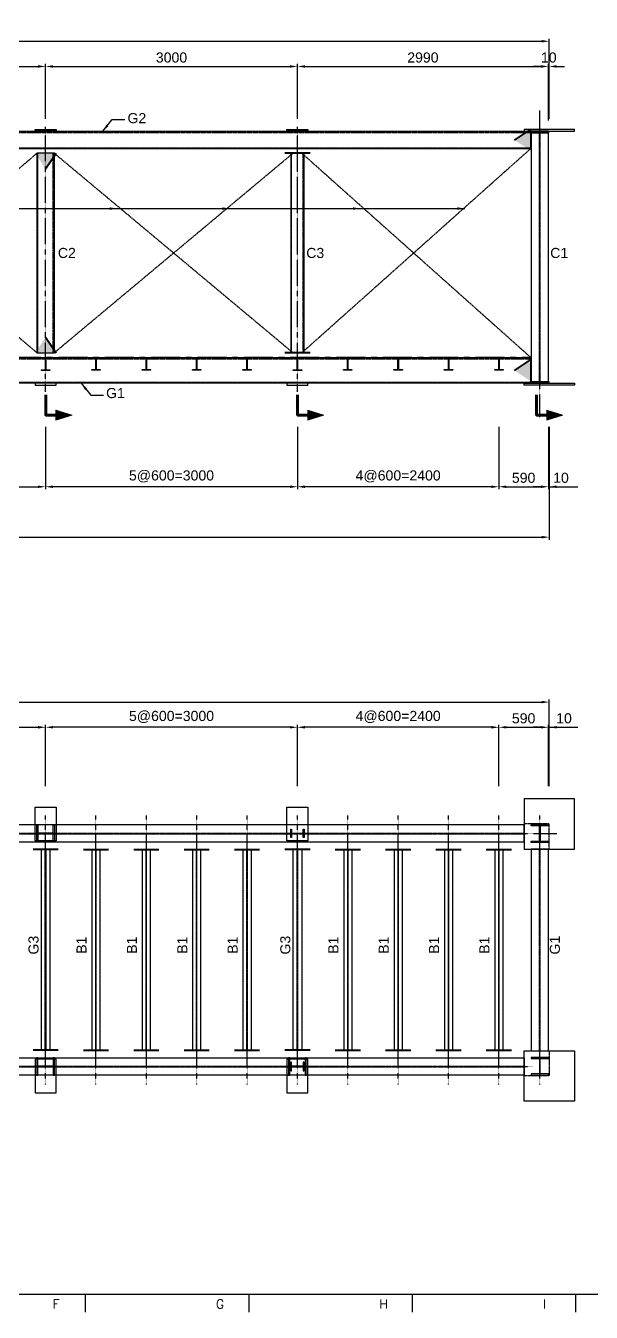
# Model space of a CAD drawing. Header units: millimetres. Extents: x 376548 to 485787, y -156716 to -17718.
# Drawn here: x 398558 to 405296, y -42636 to -27322 of the extents above; entities that cross this region are included whole.
import ezdxf
from ezdxf.enums import TextEntityAlignment as Align

# ---------------------------------------------------------------- set-up
doc = ezdxf.new("R2010")
doc.units = ezdxf.units.MM
doc.header["$LTSCALE"] = 2
for name, pattern in [('CENTER', [2, 1.25, -0.25, 0.25, -0.25]), ('CENTER2', [28.575, 19.05, -3.175, 3.175, -3.175]), ('HIDDEN', [0.375, 0.25, -0.125])]:
    doc.linetypes.add(name, pattern=pattern)
doc.layers.get('Defpoints').update_dxf_attribs({"color": 250})
for name, color, linetype in [('C_BLOCK', 7, 'Continuous'), ('C_CEN', 1, 'CENTER'), ('C_DIM', 7, 'Continuous'), ('C_GIRDER', 2, 'Continuous'), ('C_TEXT_01', 2, 'Continuous'), ('TAN-TIT', 30, 'Continuous')]:
    doc.layers.add(name, color=color, linetype=linetype)
doc.layers.add('C_STEEL', color=2, linetype='Continuous', lineweight=30)
doc.styles.add('Arial', font='arial.ttf')
doc.styles.add('COM', font='COMPLEX', dxfattribs={"height": 5})
doc.dimstyles.new('일반도면_0020', dxfattribs={"dimtxt": 80, "dimasz": 60, "dimexe": 20, "dimexo": 100, "dimgap": 30, "dimtad": 1, "dimdec": 0, "dimzin": 0, "dimdsep": 46, "dimtxsty": 'Arial', "dimcen": -100, "dimclrd": 7, "dimclre": 7, "dimclrt": 2, "dimadec": 8, "dimazin": 0, "dimtfac": 1, "dimtdec": 0, "dimtix": 1, "dimtmove": 2, "dimatfit": 3, "dimfxl": 1, "dimtolj": 1, "dimtzin": 0, "dimarcsym": 0})
doc.dimstyles.new('일반도면_0030', dxfattribs={"dimtxt": 120, "dimasz": 90, "dimexe": 30, "dimexo": 150, "dimgap": 45, "dimtad": 1, "dimdec": 0, "dimzin": 0, "dimdsep": 46, "dimtxsty": 'Arial', "dimcen": -150, "dimclrd": 7, "dimclre": 7, "dimclrt": 2, "dimadec": 8, "dimazin": 0, "dimtfac": 1, "dimtdec": 0, "dimtix": 1, "dimtmove": 2, "dimatfit": 3, "dimfxl": 1, "dimtolj": 1, "dimtzin": 0, "dimarcsym": 0})

# ---------------------------------------------------------------- blocks, each defined once
blk = doc.blocks.new('BORDER')
at = {"layer": 'TAN-TIT'}
for p, q in [((498, 352), (23282, 352)), ((8285, 352), (8285, 208)), ((9583, 352), (9583, 208)), ((10881, 352), (10881, 208)), ((12178, 352), (12178, 208))]:
    blk.add_line(p, q, dxfattribs=at)
at = {"layer": 'TAN-TIT', "style": 'COM'}
for s, p in [('F', (8025, 237)), ('G', (9323, 237)), ('H', (10621, 237)), ('I', (11919, 237))]:
    blk.add_text(s, height=72.1, dxfattribs=at).set_placement(p)
blk = doc.blocks.new('*D360')
at = {"layer": 'C_DIM', "color": 7, "lineweight": -2, "transparency": 16777216}
for p, q in [((389795, -28429), (389795, -27477)), ((389885, -27507), (404705, -27507)), ((404795, -28429), (404795, -27477))]:
    blk.add_line(p, q, dxfattribs=at)
at = {"layer": 'C_DIM', "color": 7, "transparency": 16777216}
for points in [[(389885, -27492), (389885, -27522), (389795, -27507)], [(404705, -27492), (404705, -27522), (404795, -27507)]]:
    blk.add_solid(points, dxfattribs=at)
at = {"layer": 'Defpoints', "color": 0, "transparency": 16777216}
for p in [(404795, -27507), (389795, -28579), (404795, -28579)]:
    blk.add_point(p, dxfattribs=at)
at = {"layer": 'C_DIM', "color": 2, "transparency": 16777216, "insert": (397295, -27401), "char_height": 120, "attachment_point": 5, "style": 'Arial'}
blk.add_mtext('\\A1;15000', dxfattribs=at)
blk = doc.blocks.new('*D362')
at = {"layer": 'C_DIM', "color": 7, "lineweight": -2, "transparency": 16777216}
for p, q in [((389795, -36373), (389795, -35343)), ((389885, -35373), (404705, -35373)), ((404795, -36373), (404795, -35343))]:
    blk.add_line(p, q, dxfattribs=at)
at = {"layer": 'C_DIM', "color": 7, "transparency": 16777216}
for points in [[(389885, -35358), (389885, -35388), (389795, -35373)], [(404705, -35358), (404705, -35388), (404795, -35373)]]:
    blk.add_solid(points, dxfattribs=at)
at = {"layer": 'Defpoints', "color": 0, "transparency": 16777216}
for p in [(404795, -35373), (389795, -36523), (404795, -36523)]:
    blk.add_point(p, dxfattribs=at)
at = {"layer": 'C_DIM', "color": 2, "transparency": 16777216, "insert": (397295, -35267), "char_height": 120, "attachment_point": 5, "style": 'Arial'}
blk.add_mtext('\\A1;15000', dxfattribs=at)
blk = doc.blocks.new('*D366')
at = {"layer": 'C_DIM', "color": 7, "lineweight": -2, "transparency": 16777216}
for p, q in [((395795, -28429), (395795, -27777)), ((395885, -27807), (398705, -27807)), ((398795, -28429), (398795, -27777))]:
    blk.add_line(p, q, dxfattribs=at)
at = {"layer": 'C_DIM', "color": 7, "transparency": 16777216}
for points in [[(395885, -27792), (395885, -27822), (395795, -27807)], [(398705, -27792), (398705, -27822), (398795, -27807)]]:
    blk.add_solid(points, dxfattribs=at)
at = {"layer": 'Defpoints', "color": 0, "transparency": 16777216}
for p in [(398795, -27807), (395795, -28579), (398795, -28579)]:
    blk.add_point(p, dxfattribs=at)
at = {"layer": 'C_DIM', "color": 2, "transparency": 16777216, "insert": (397295, -27701), "char_height": 120, "attachment_point": 5, "style": 'Arial'}
blk.add_mtext('\\A1;3000', dxfattribs=at)
blk = doc.blocks.new('*D367')
at = {"layer": 'C_DIM', "color": 7, "lineweight": -2, "transparency": 16777216}
for p, q in [((398795, -28429), (398795, -27777)), ((398885, -27807), (401705, -27807)), ((401795, -28429), (401795, -27777))]:
    blk.add_line(p, q, dxfattribs=at)
at = {"layer": 'C_DIM', "color": 7, "transparency": 16777216}
for points in [[(398885, -27792), (398885, -27822), (398795, -27807)], [(401705, -27792), (401705, -27822), (401795, -27807)]]:
    blk.add_solid(points, dxfattribs=at)
at = {"layer": 'Defpoints', "color": 0, "transparency": 16777216}
for p in [(401795, -27807), (398795, -28579), (401795, -28579)]:
    blk.add_point(p, dxfattribs=at)
at = {"layer": 'C_DIM', "color": 2, "transparency": 16777216, "insert": (400295, -27701), "char_height": 120, "attachment_point": 5, "style": 'Arial'}
blk.add_mtext('\\A1;3000', dxfattribs=at)
blk = doc.blocks.new('*D368')
at = {"layer": 'C_DIM', "color": 7, "lineweight": -2, "transparency": 16777216}
for p, q in [((401795, -28429), (401795, -27777)), ((401885, -27807), (404695, -27807)), ((404785, -28449), (404785, -27777))]:
    blk.add_line(p, q, dxfattribs=at)
at = {"layer": 'C_DIM', "color": 7, "transparency": 16777216}
for points in [[(401885, -27792), (401885, -27822), (401795, -27807)], [(404695, -27792), (404695, -27822), (404785, -27807)]]:
    blk.add_solid(points, dxfattribs=at)
at = {"layer": 'Defpoints', "color": 0, "transparency": 16777216}
for p in [(404785, -27807), (401795, -28579), (404785, -28599)]:
    blk.add_point(p, dxfattribs=at)
at = {"layer": 'C_DIM', "color": 2, "transparency": 16777216, "insert": (403290, -27701), "char_height": 120, "attachment_point": 5, "style": 'Arial'}
blk.add_mtext('\\A1;2990', dxfattribs=at)
blk = doc.blocks.new('MS')
at = {"layer": 'C_BLOCK', "color": 1, "linetype": 'Continuous', "lineweight": 13}
for p, q in [((-8.67, 3.56), (-7, 8.89)), ((-8.58, 3.62), (-7, 8.68)), ((-8.5, 3.69), (-7, 8.47)), ((-8.41, 3.75), (-7, 8.26)), ((-8.33, 3.81), (-7, 8.06)), ((-8.24, 3.87), (-7, 7.85)), ((-8.16, 3.94), (-7, 7.64)), ((-8.07, 4), (-7, 7.43)), ((-7.99, 4.06), (-7, 7.22)), ((-7.9, 4.12), (-7, 7.01)), ((-7.82, 4.19), (-7, 6.8)), ((-7.73, 4.25), (-7, 6.59)), ((-7.65, 4.31), (-7, 6.39)), ((-7.56, 4.37), (-7, 6.18)), ((-7.48, 4.43), (-7, 5.97)), ((-7.39, 4.5), (-7, 5.76)), ((-6.61, 4.5), (-7.39, 4.5)), ((-7.31, 4.56), (-7, 5.55)), ((-6.69, 4.56), (-7.31, 4.56)), ((-7.22, 4.62), (-7, 5.34)), ((-6.78, 4.62), (-7.22, 4.62)), ((-7.14, 4.68), (-7, 5.13)), ((-6.86, 4.68), (-7.14, 4.68)), ((-7.06, 4.75), (-7, 4.92)), ((-6.94, 4.75), (-7.06, 4.75)), ((-7, 8.89), (-5.33, 3.56)), ((-7, 8.68), (-5.42, 3.62)), ((-7, 8.47), (-5.5, 3.69)), ((-7, 8.26), (-5.59, 3.75)), ((-7, 8.06), (-5.67, 3.81)), ((-7, 7.85), (-5.76, 3.87)), ((-7, 7.64), (-5.84, 3.94)), ((-7, 7.43), (-5.93, 4)), ((-7, 7.22), (-6.01, 4.06)), ((-7, 7.01), (-6.1, 4.12)), ((-7, 6.8), (-6.18, 4.19)), ((-7, 6.59), (-6.27, 4.25)), ((-7, 6.39), (-6.35, 4.31)), ((-7, 6.18), (-6.44, 4.37)), ((-7, 5.97), (-6.52, 4.43)), ((-7, 5.76), (-6.61, 4.5)), ((-7, 5.55), (-6.69, 4.56)), ((-7, 5.34), (-6.78, 4.62)), ((-7, 5.13), (-6.86, 4.68)), ((-7, 4.92), (-6.94, 4.75)), ((-5.33, 3.56), (-8.67, 3.56)), ((-5.42, 3.62), (-8.58, 3.62)), ((-5.5, 3.69), (-8.5, 3.69)), ((-5.59, 3.75), (-8.41, 3.75)), ((-5.67, 3.81), (-8.33, 3.81)), ((-5.76, 3.87), (-8.24, 3.87)), ((-5.84, 3.94), (-8.16, 3.94)), ((-5.93, 4), (-8.07, 4)), ((-6.01, 4.06), (-7.99, 4.06)), ((-6.1, 4.12), (-7.9, 4.12)), ((-6.18, 4.19), (-7.82, 4.19)), ((-6.27, 4.25), (-7.73, 4.25)), ((-6.35, 4.31), (-7.65, 4.31)), ((-6.44, 4.37), (-7.56, 4.37)), ((-6.52, 4.43), (-7.48, 4.43))]:
    blk.add_line(p, q, dxfattribs=at)
at = {"layer": 'C_BLOCK', "color": 3, "linetype": 'Continuous', "lineweight": 70, "flags": 128}
blk.add_lwpolyline([(-7, 3.5), (-7, 0), (0, 0)], dxfattribs=at)
at = {"layer": 'C_BLOCK', "color": 1, "linetype": 'Continuous', "lineweight": 13}
blk.add_3dface([(-8.75, 3.5), (-7, 9.1), (-5.25, 3.5)], dxfattribs=at)
blk = doc.blocks.new('*D205')
at = {"layer": 'C_DIM', "color": 7, "lineweight": -2, "transparency": 16777216}
for p, q in [((404695, -27807), (404605, -27807)), ((404785, -28449), (404785, -27777)), ((404785, -27807), (404795, -27807)), ((404795, -28429), (404795, -27777)), ((404885, -27807), (404975, -27807))]:
    blk.add_line(p, q, dxfattribs=at)
at = {"layer": 'C_DIM', "color": 7, "transparency": 16777216}
for points in [[(404695, -27792), (404695, -27822), (404785, -27807)], [(404885, -27792), (404885, -27822), (404795, -27807)]]:
    blk.add_solid(points, dxfattribs=at)
at = {"layer": 'Defpoints', "color": 0, "transparency": 16777216}
for p in [(404795, -27807), (404785, -28599), (404795, -28579)]:
    blk.add_point(p, dxfattribs=at)
at = {"layer": 'C_DIM', "color": 2, "transparency": 16777216, "insert": (404790, -27701), "char_height": 120, "attachment_point": 5, "style": 'Arial'}
blk.add_mtext('\\A1;10', dxfattribs=at)
blk = doc.blocks.new('*D95')
at = {"layer": 'C_DIM', "color": 7, "lineweight": -2, "transparency": 16777216}
for p, q in [((395795, -36373), (395795, -35643)), ((395885, -35673), (398705, -35673)), ((398795, -36373), (398795, -35643))]:
    blk.add_line(p, q, dxfattribs=at)
at = {"layer": 'C_DIM', "color": 7, "transparency": 16777216}
for points in [[(395885, -35658), (395885, -35688), (395795, -35673)], [(398705, -35658), (398705, -35688), (398795, -35673)]]:
    blk.add_solid(points, dxfattribs=at)
at = {"layer": 'Defpoints', "color": 0, "transparency": 16777216}
for p in [(398795, -35673), (395795, -36523), (398795, -36523)]:
    blk.add_point(p, dxfattribs=at)
at = {"layer": 'C_DIM', "color": 2, "transparency": 16777216, "insert": (397295, -35550), "char_height": 120, "attachment_point": 5, "style": 'Arial'}
blk.add_mtext('\\A1;5@600=3000', dxfattribs=at)
blk = doc.blocks.new('*D98')
at = {"layer": 'C_DIM', "color": 7, "lineweight": -2, "transparency": 16777216}
for p, q in [((404695, -35673), (404605, -35673)), ((404785, -36373), (404785, -35643)), ((404795, -35673), (404785, -35673)), ((404795, -36373), (404795, -35643)), ((404885, -35673), (404975, -35673))]:
    blk.add_line(p, q, dxfattribs=at)
at = {"layer": 'C_DIM', "color": 7, "transparency": 16777216}
for points in [[(404695, -35658), (404695, -35688), (404785, -35673)], [(404885, -35658), (404885, -35688), (404795, -35673)]]:
    blk.add_solid(points, dxfattribs=at)
at = {"layer": 'Defpoints', "color": 0, "transparency": 16777216}
for p in [(404785, -35673), (404785, -36523), (404795, -36523)]:
    blk.add_point(p, dxfattribs=at)
at = {"layer": 'C_DIM', "color": 2, "transparency": 16777216, "insert": (404971, -35567), "char_height": 120, "attachment_point": 5, "style": 'Arial'}
blk.add_mtext('\\A1;10', dxfattribs=at)
blk = doc.blocks.new('*D99')
at = {"layer": 'C_DIM', "color": 7, "lineweight": -2, "transparency": 16777216}
for p, q in [((401795, -36373), (401795, -35643)), ((404105, -35673), (401885, -35673)), ((404195, -36373), (404195, -35643))]:
    blk.add_line(p, q, dxfattribs=at)
at = {"layer": 'C_DIM', "color": 7, "transparency": 16777216}
for points in [[(401885, -35658), (401885, -35688), (401795, -35673)], [(404105, -35658), (404105, -35688), (404195, -35673)]]:
    blk.add_solid(points, dxfattribs=at)
at = {"layer": 'Defpoints', "color": 0, "transparency": 16777216}
for p in [(401795, -35673), (401795, -36523), (404195, -36523)]:
    blk.add_point(p, dxfattribs=at)
at = {"layer": 'C_DIM', "color": 2, "transparency": 16777216, "insert": (402995, -35550), "char_height": 120, "attachment_point": 5, "style": 'Arial'}
blk.add_mtext('\\A1;4@600=2400', dxfattribs=at)
blk = doc.blocks.new('*D100')
at = {"layer": 'C_DIM', "color": 7, "lineweight": -2, "transparency": 16777216}
for p, q in [((404195, -36373), (404195, -35643)), ((404285, -35673), (404695, -35673)), ((404785, -36373), (404785, -35643))]:
    blk.add_line(p, q, dxfattribs=at)
at = {"layer": 'C_DIM', "color": 7, "transparency": 16777216}
for points in [[(404285, -35658), (404285, -35688), (404195, -35673)], [(404695, -35658), (404695, -35688), (404785, -35673)]]:
    blk.add_solid(points, dxfattribs=at)
at = {"layer": 'Defpoints', "color": 0, "transparency": 16777216}
for p in [(404785, -35673), (404195, -36523), (404785, -36523)]:
    blk.add_point(p, dxfattribs=at)
at = {"layer": 'C_DIM', "color": 2, "transparency": 16777216, "insert": (404490, -35567), "char_height": 120, "attachment_point": 5, "style": 'Arial'}
blk.add_mtext('\\A1;590', dxfattribs=at)
blk = doc.blocks.new('*D101')
at = {"layer": 'C_DIM', "color": 7, "lineweight": -2, "transparency": 16777216}
for p, q in [((398795, -36373), (398795, -35643)), ((401705, -35673), (398885, -35673)), ((401795, -36373), (401795, -35643))]:
    blk.add_line(p, q, dxfattribs=at)
at = {"layer": 'C_DIM', "color": 7, "transparency": 16777216}
for points in [[(398885, -35658), (398885, -35688), (398795, -35673)], [(401705, -35658), (401705, -35688), (401795, -35673)]]:
    blk.add_solid(points, dxfattribs=at)
at = {"layer": 'Defpoints', "color": 0, "transparency": 16777216}
for p in [(398795, -35673), (398795, -36523), (401795, -36523)]:
    blk.add_point(p, dxfattribs=at)
at = {"layer": 'C_DIM', "color": 2, "transparency": 16777216, "insert": (400295, -35550), "char_height": 120, "attachment_point": 5, "style": 'Arial'}
blk.add_mtext('\\A1;5@600=3000', dxfattribs=at)
blk = doc.blocks.new('*D102')
at = {"layer": 'C_DIM', "color": 7, "lineweight": -2, "transparency": 16777216}
for p, q in [((389795, -32098), (389795, -33440)), ((404795, -32098), (404795, -33440)), ((389885, -33410), (404705, -33410))]:
    blk.add_line(p, q, dxfattribs=at)
at = {"layer": 'C_DIM', "color": 7, "transparency": 16777216}
for points in [[(389885, -33395), (389885, -33425), (389795, -33410)], [(404705, -33395), (404705, -33425), (404795, -33410)]]:
    blk.add_solid(points, dxfattribs=at)
at = {"layer": 'Defpoints', "color": 0, "transparency": 16777216}
for p in [(389795, -31948), (404795, -31948), (404795, -33410)]:
    blk.add_point(p, dxfattribs=at)
at = {"layer": 'C_DIM', "color": 2, "transparency": 16777216, "insert": (397295, -33304), "char_height": 120, "attachment_point": 5, "style": 'Arial'}
blk.add_mtext('\\A1;15000', dxfattribs=at)
blk = doc.blocks.new('*D104')
at = {"layer": 'C_DIM', "color": 7, "lineweight": -2, "transparency": 16777216}
for p, q in [((404785, -32098), (404785, -32840)), ((404795, -32098), (404795, -32840)), ((404695, -32810), (404605, -32810)), ((404795, -32810), (404785, -32810)), ((404885, -32810), (404975, -32810))]:
    blk.add_line(p, q, dxfattribs=at)
at = {"layer": 'C_DIM', "color": 7, "transparency": 16777216}
for points in [[(404695, -32795), (404695, -32825), (404785, -32810)], [(404885, -32795), (404885, -32825), (404795, -32810)]]:
    blk.add_solid(points, dxfattribs=at)
at = {"layer": 'Defpoints', "color": 0, "transparency": 16777216}
for p in [(404785, -31948), (404795, -31948), (404785, -32810)]:
    blk.add_point(p, dxfattribs=at)
at = {"layer": 'C_DIM', "color": 2, "transparency": 16777216, "insert": (404935, -32704), "char_height": 120, "attachment_point": 5, "style": 'Arial'}
blk.add_mtext('\\A1;10', dxfattribs=at)
blk = doc.blocks.new('*D107')
at = {"layer": 'C_DIM', "color": 7, "lineweight": -2, "transparency": 16777216}
for p, q in [((395795, -32098), (395795, -32840)), ((398795, -32098), (398795, -32840)), ((395885, -32810), (398705, -32810))]:
    blk.add_line(p, q, dxfattribs=at)
at = {"layer": 'C_DIM', "color": 7, "transparency": 16777216}
for points in [[(395885, -32795), (395885, -32825), (395795, -32810)], [(398705, -32795), (398705, -32825), (398795, -32810)]]:
    blk.add_solid(points, dxfattribs=at)
at = {"layer": 'Defpoints', "color": 0, "transparency": 16777216}
for p in [(395795, -31948), (398795, -31948), (398795, -32810)]:
    blk.add_point(p, dxfattribs=at)
at = {"layer": 'C_DIM', "color": 2, "transparency": 16777216, "insert": (397295, -32687), "char_height": 120, "attachment_point": 5, "style": 'Arial'}
blk.add_mtext('\\A1;5@600=3000', dxfattribs=at)
blk = doc.blocks.new('*D109')
at = {"layer": 'C_DIM', "color": 7, "lineweight": -2, "transparency": 16777216}
for p, q in [((401795, -32098), (401795, -32840)), ((404195, -32098), (404195, -32840)), ((404105, -32810), (401885, -32810))]:
    blk.add_line(p, q, dxfattribs=at)
at = {"layer": 'C_DIM', "color": 7, "transparency": 16777216}
for points in [[(401885, -32795), (401885, -32825), (401795, -32810)], [(404105, -32795), (404105, -32825), (404195, -32810)]]:
    blk.add_solid(points, dxfattribs=at)
at = {"layer": 'Defpoints', "color": 0, "transparency": 16777216}
for p in [(401795, -31948), (404195, -31948), (401795, -32810)]:
    blk.add_point(p, dxfattribs=at)
at = {"layer": 'C_DIM', "color": 2, "transparency": 16777216, "insert": (402995, -32687), "char_height": 120, "attachment_point": 5, "style": 'Arial'}
blk.add_mtext('\\A1;4@600=2400', dxfattribs=at)
blk = doc.blocks.new('*D110')
at = {"layer": 'C_DIM', "color": 7, "lineweight": -2, "transparency": 16777216}
for p, q in [((404195, -32098), (404195, -32840)), ((404785, -32098), (404785, -32840)), ((404285, -32810), (404695, -32810))]:
    blk.add_line(p, q, dxfattribs=at)
at = {"layer": 'C_DIM', "color": 7, "transparency": 16777216}
for points in [[(404285, -32795), (404285, -32825), (404195, -32810)], [(404695, -32795), (404695, -32825), (404785, -32810)]]:
    blk.add_solid(points, dxfattribs=at)
at = {"layer": 'Defpoints', "color": 0, "transparency": 16777216}
for p in [(404195, -31948), (404785, -31948), (404785, -32810)]:
    blk.add_point(p, dxfattribs=at)
at = {"layer": 'C_DIM', "color": 2, "transparency": 16777216, "insert": (404490, -32704), "char_height": 120, "attachment_point": 5, "style": 'Arial'}
blk.add_mtext('\\A1;590', dxfattribs=at)
blk = doc.blocks.new('*D111')
at = {"layer": 'C_DIM', "color": 7, "lineweight": -2, "transparency": 16777216}
for p, q in [((398795, -32098), (398795, -32840)), ((401795, -32098), (401795, -32840)), ((401705, -32810), (398885, -32810))]:
    blk.add_line(p, q, dxfattribs=at)
at = {"layer": 'C_DIM', "color": 7, "transparency": 16777216}
for points in [[(398885, -32795), (398885, -32825), (398795, -32810)], [(401705, -32795), (401705, -32825), (401795, -32810)]]:
    blk.add_solid(points, dxfattribs=at)
at = {"layer": 'Defpoints', "color": 0, "transparency": 16777216}
for p in [(398795, -31948), (401795, -31948), (398795, -32810)]:
    blk.add_point(p, dxfattribs=at)
at = {"layer": 'C_DIM', "color": 2, "transparency": 16777216, "insert": (400295, -32687), "char_height": 120, "attachment_point": 5, "style": 'Arial'}
blk.add_mtext('\\A1;5@600=3000', dxfattribs=at)

msp = doc.modelspace()

# ---------------------------------------------------------------- linework, layer by layer
at = {"layer": 'C_CEN'}
for p, q in [((404682.6, -31981.8), (404682.6, -28329.9)), ((398795.1, -31678.8), (398795.1, -28525.8)), ((401795.1, -30125.8), (401795.1, -28525.8)), ((401795.1, -31678.8), (401795.1, -28525.8)), ((390020.1, -31266.8), (404570.1, -31266.8)), ((404570.1, -31266.8), (404570.1, -31272.8)), ((404570.1, -31266.8), (404570.1, -31272.8)), ((398795.1, -39923.3), (398795.1, -36723.3)), ((399395.1, -39923.3), (399395.1, -36723.3)), ((399995.1, -39923.3), (399995.1, -36723.3)), ((400595.1, -39923.3), (400595.1, -36723.3)), ((401195.1, -39923.3), (401195.1, -36723.3)), ((401795.1, -39923.3), (401795.1, -36723.3)), ((402395.1, -39923.3), (402395.1, -36723.3)), ((402995.1, -39923.3), (402995.1, -36723.3)), ((403595.1, -39923.3), (403595.1, -36723.3)), ((404195.1, -39923.3), (404195.1, -36723.3)), ((404682.6, -39923.3), (404682.6, -36723.3)), ((389995.1, -36935.8), (404885.1, -36935.8)), ((389995.1, -39710.8), (404595.1, -39710.8))]:
    msp.add_line(p, q, dxfattribs=at)
at = {"layer": 'C_DIM'}
for p, q in [((404795.1, -32810.3), (405137.7, -32810.3)), ((404795.1, -35673.3), (405137.7, -35673.3))]:
    msp.add_line(p, q, dxfattribs=at)
for points in [[(399559.7, -29514.2), (399649.7, -29499.2), (399559.7, -29484.2)], [(400901, -29514.2), (400991, -29499.2), (400901, -29484.2)], [(402455.4, -29513.6), (402545.4, -29498.6), (402455.4, -29483.6)], [(403700.8, -29513.6), (403790.8, -29498.6), (403700.8, -29483.6)]]:
    msp.add_solid(points, dxfattribs=at)
at = {"layer": 'C_GIRDER', "linetype": 'HIDDEN'}
for p, q in [((390020.1, -28593), (404570.1, -28593)), ((404678.1, -31558.8), (404678.1, -28598.8)), ((404687.2, -31558.8), (404687.2, -28598.8)), ((390020.1, -28774.6), (404570.1, -28774.6)), ((398704.3, -31216.8), (398704.3, -28838.8)), ((398885.9, -31216.8), (398885.9, -28838.8)), ((401725.4, -31216.8), (401725.4, -28838.8)), ((401864.8, -31216.8), (401864.8, -28838.8)), ((390020.1, -31287.4), (404570.1, -31287.4)), ((390020.1, -31564.2), (404570.1, -31564.2)), ((390095.1, -36932.1), (404495.1, -36932.1)), ((390095.1, -36940.6), (404495.1, -36940.6)), ((398790.6, -39518.3), (398790.6, -37128.3)), ((398799.7, -39518.3), (398799.7, -37128.3)), ((399394, -39518.3), (399394, -37128.3)), ((399398.3, -39518.3), (399398.3, -37128.3)), ((399994, -39518.3), (399994, -37128.3)), ((399998.3, -39518.3), (399998.3, -37128.3)), ((400594, -39518.3), (400594, -37128.3)), ((400598.3, -39518.3), (400598.3, -37128.3)), ((401194, -39518.3), (401194, -37128.3)), ((401198.3, -39518.3), (401198.3, -37128.3)), ((401790.6, -39518.3), (401790.6, -37128.3)), ((401799.7, -39518.3), (401799.7, -37128.3)), ((402394, -39518.3), (402394, -37128.3)), ((402398.3, -39518.3), (402398.3, -37128.3)), ((402994, -39518.3), (402994, -37128.3)), ((402998.3, -39518.3), (402998.3, -37128.3)), ((403594, -39518.3), (403594, -37128.3)), ((403598.3, -39518.3), (403598.3, -37128.3)), ((404194, -39518.3), (404194, -37128.3)), ((404198.3, -39518.3), (404198.3, -37128.3)), ((404677.9, -39523.3), (404677.9, -37123.3)), ((404687.3, -39523.3), (404687.3, -37123.3)), ((390095.1, -39706.1), (404495.1, -39706.1)), ((390095.1, -39714.6), (404495.1, -39714.6))]:
    msp.add_line(p, q, dxfattribs=at)
at = {"layer": 'C_GIRDER', "linetype": 'CENTER2', "ltscale": 0.2}
for p, q in [((404570.1, -28788.8), (401846.1, -31216.8)), ((395900.1, -31216.8), (398693.6, -28838.8)), ((398693.6, -31216.8), (395900.1, -28838.8)), ((401744.1, -28838.8), (398896.6, -31216.8)), ((401744.1, -31216.8), (398896.6, -28838.8)), ((404570.1, -31266.8), (401846.1, -28838.8))]:
    msp.add_line(p, q, dxfattribs=at)
at = {"layer": 'C_GIRDER'}
for points in [[(390020.1, -28578.8), (404570.1, -28578.8), (404570.1, -28788.8), (390020.1, -28788.8)], [(398670.1, -28558.8), (398920.1, -28558.8), (398920.1, -28578.8), (398670.1, -28578.8)], [(401670.1, -28558.8), (401920.1, -28558.8), (401920.1, -28578.8), (401670.1, -28578.8)], [(405095.1, -28558.8), (404495.1, -28558.8), (404495.1, -28578.8), (405095.1, -28578.8)], [(404790.1, -28578.8), (404570.1, -28578.8), (404570.1, -28598.8), (404790.1, -28598.8)], [(404580.1, -31558.8), (404785.1, -31558.8), (404785.1, -28598.8), (404580.1, -28598.8)], [(398900.1, -31216.8), (398900.1, -28838.8), (398690.1, -28838.8), (398690.1, -31216.8)], [(401875.1, -31216.8), (401875.1, -28838.8), (401715.1, -28838.8), (401715.1, -31216.8)], [(390020.1, -31272.8), (404570.1, -31272.8), (404570.1, -31578.8), (390020.1, -31578.8)], [(398670.1, -31598.8), (398920.1, -31598.8), (398920.1, -31578.8), (398670.1, -31578.8)], [(401670.1, -31598.8), (401920.1, -31598.8), (401920.1, -31578.8), (401670.1, -31578.8)], [(405095.1, -31598.8), (404495.1, -31598.8), (404495.1, -31578.8), (405095.1, -31578.8)], [(404790.1, -31578.8), (404570.1, -31578.8), (404570.1, -31558.8), (404790.1, -31558.8)], [(405095.1, -36523.3), (404495.1, -36523.3), (404495.1, -37123.3), (405095.1, -37123.3)], [(398670.1, -36623.3), (398920.1, -36623.3), (398920.1, -37023.3), (398670.1, -37023.3)], [(401670.1, -36623.3), (401920.1, -36623.3), (401920.1, -37023.3), (401670.1, -37023.3)], [(390095.1, -37038.3), (404495.1, -37038.3), (404495.1, -36833.3), (390095.1, -36833.3)], [(398846.1, -39518.3), (398744.1, -39518.3), (398744.1, -37128.3), (398846.1, -37128.3)], [(399446.1, -39518.3), (399446.1, -37128.3), (399346.1, -37128.3), (399346.1, -39518.3)], [(400046.1, -39518.3), (400046.1, -37128.3), (399946.1, -37128.3), (399946.1, -39518.3)], [(400646.1, -39518.3), (400646.1, -37128.3), (400546.1, -37128.3), (400546.1, -39518.3)], [(401246.1, -39518.3), (401246.1, -37128.3), (401146.1, -37128.3), (401146.1, -39518.3)], [(401846.1, -39518.3), (401744.1, -39518.3), (401744.1, -37128.3), (401846.1, -37128.3)], [(402446.1, -39518.3), (402446.1, -37128.3), (402346.1, -37128.3), (402346.1, -39518.3)], [(403046.1, -39518.3), (403046.1, -37128.3), (402946.1, -37128.3), (402946.1, -39518.3)], [(403646.1, -39518.3), (403646.1, -37128.3), (403546.1, -37128.3), (403546.1, -39518.3)], [(404246.1, -39518.3), (404246.1, -37128.3), (404146.1, -37128.3), (404146.1, -39518.3)], [(404580.1, -39523.3), (404785.1, -39523.3), (404785.1, -37123.3), (404580.1, -37123.3)], [(390095.1, -39608.3), (404495.1, -39608.3), (404495.1, -39813.3), (390095.1, -39813.3)], [(398670.1, -40023.3), (398920.1, -40023.3), (398920.1, -39623.3), (398670.1, -39623.3)], [(401670.1, -40023.3), (401920.1, -40023.3), (401920.1, -39623.3), (401670.1, -39623.3)], [(405095.1, -40123.3), (404495.1, -40123.3), (404495.1, -39523.3), (405095.1, -39523.3)]]:
    msp.add_lwpolyline(points, close=True, dxfattribs=at)
at = {"layer": 'C_GIRDER', "color": 1}
for points in [[(398846.1, -31279.9), (398797.3, -31279.9), (398797.3, -31418.7), (398846.1, -31418.7), (398846.1, -31425.8), (398744.1, -31425.8), (398744.1, -31418.7), (398793, -31418.7), (398793, -31279.9), (398744.1, -31279.9), (398744.1, -31272.8), (398846.1, -31272.8)], [(399445.1, -31272.8), (399445.1, -31279.9), (399397.3, -31279.9), (399397.3, -31413.7), (399445.1, -31413.7), (399445.1, -31420.8), (399345.1, -31420.8), (399345.1, -31413.7), (399393, -31413.7), (399393, -31279.9), (399345.1, -31279.9), (399345.1, -31272.8)], [(400045.1, -31272.8), (400045.1, -31279.9), (399997.3, -31279.9), (399997.3, -31413.7), (400045.1, -31413.7), (400045.1, -31420.8), (399945.1, -31420.8), (399945.1, -31413.7), (399993, -31413.7), (399993, -31279.9), (399945.1, -31279.9), (399945.1, -31272.8)], [(400645.1, -31272.8), (400645.1, -31279.9), (400597.3, -31279.9), (400597.3, -31413.7), (400645.1, -31413.7), (400645.1, -31420.8), (400545.1, -31420.8), (400545.1, -31413.7), (400593, -31413.7), (400593, -31279.9), (400545.1, -31279.9), (400545.1, -31272.8)], [(401245.1, -31272.8), (401245.1, -31279.9), (401197.3, -31279.9), (401197.3, -31413.7), (401245.1, -31413.7), (401245.1, -31420.8), (401145.1, -31420.8), (401145.1, -31413.7), (401193, -31413.7), (401193, -31279.9), (401145.1, -31279.9), (401145.1, -31272.8)], [(401846.1, -31279.9), (401797.3, -31279.9), (401797.3, -31418.7), (401846.1, -31418.7), (401846.1, -31425.8), (401744.1, -31425.8), (401744.1, -31418.7), (401793, -31418.7), (401793, -31279.9), (401744.1, -31279.9), (401744.1, -31272.8), (401846.1, -31272.8)], [(402445.1, -31272.8), (402445.1, -31279.9), (402397.3, -31279.9), (402397.3, -31413.7), (402445.1, -31413.7), (402445.1, -31420.8), (402345.1, -31420.8), (402345.1, -31413.7), (402393, -31413.7), (402393, -31279.9), (402345.1, -31279.9), (402345.1, -31272.8)], [(403045.1, -31272.8), (403045.1, -31279.9), (402997.3, -31279.9), (402997.3, -31413.7), (403045.1, -31413.7), (403045.1, -31420.8), (402945.1, -31420.8), (402945.1, -31413.7), (402993, -31413.7), (402993, -31279.9), (402945.1, -31279.9), (402945.1, -31272.8)], [(403645.1, -31272.8), (403645.1, -31279.9), (403597.3, -31279.9), (403597.3, -31413.7), (403645.1, -31413.7), (403645.1, -31420.8), (403545.1, -31420.8), (403545.1, -31413.7), (403593, -31413.7), (403593, -31279.9), (403545.1, -31279.9), (403545.1, -31272.8)], [(404245.1, -31272.8), (404245.1, -31279.9), (404197.3, -31279.9), (404197.3, -31413.7), (404245.1, -31413.7), (404245.1, -31420.8), (404145.1, -31420.8), (404145.1, -31413.7), (404193, -31413.7), (404193, -31279.9), (404145.1, -31279.9), (404145.1, -31272.8)], [(398690.1, -37038.3), (398690.1, -36833.3), (398704.3, -36833.3), (398704.3, -36931.2), (398885.9, -36931.2), (398885.9, -36833.3), (398900.1, -36833.3), (398900.1, -37038.3), (398885.9, -37038.3), (398885.9, -36940.4), (398704.3, -36940.4), (398704.3, -37038.3)], [(401715.1, -36884.3), (401725.4, -36884.3), (401725.4, -36932), (401864.8, -36932), (401864.8, -36884.3), (401875.1, -36884.3), (401875.1, -36986.3), (401864.8, -36986.3), (401864.8, -36938.6), (401725.4, -36938.6), (401725.4, -36986.3), (401715.1, -36986.3)], [(404580.1, -36833.3), (404785.1, -36833.3), (404785.1, -36847.5), (404687.2, -36847.5), (404687.2, -37029.1), (404785.1, -37029.1), (404785.1, -37043.3), (404580.1, -37043.3), (404580.1, -37029.1), (404678.1, -37029.1), (404678.1, -36847.5), (404580.1, -36847.5)], [(398690.1, -39608.3), (398690.1, -39813.3), (398704.3, -39813.3), (398704.3, -39715.4), (398885.9, -39715.4), (398885.9, -39813.3), (398900.1, -39813.3), (398900.1, -39608.3), (398885.9, -39608.3), (398885.9, -39706.2), (398704.3, -39706.2), (398704.3, -39608.3)], [(401690.1, -39608.3), (401690.1, -39813.3), (401704.3, -39813.3), (401704.3, -39715.4), (401885.9, -39715.4), (401885.9, -39813.3), (401900.1, -39813.3), (401900.1, -39608.3), (401885.9, -39608.3), (401885.9, -39706.2), (401704.3, -39706.2), (401704.3, -39608.3)], [(401715.1, -39762.3), (401725.4, -39762.3), (401725.4, -39714.6), (401864.8, -39714.6), (401864.8, -39762.3), (401875.1, -39762.3), (401875.1, -39660.3), (401864.8, -39660.3), (401864.8, -39708), (401725.4, -39708), (401725.4, -39660.3), (401715.1, -39660.3)], [(404580.1, -39813.3), (404785.1, -39813.3), (404785.1, -39799.1), (404687.2, -39799.1), (404687.2, -39617.5), (404785.1, -39617.5), (404785.1, -39603.3), (404580.1, -39603.3), (404580.1, -39617.5), (404678.1, -39617.5), (404678.1, -39799.1), (404580.1, -39799.1)]]:
    msp.add_lwpolyline(points, close=True, dxfattribs=at)
at = {"layer": 'C_GIRDER', "color": 1, "linetype": 'HIDDEN'}
for points in [[(404795.1, -36823.3), (404495.1, -36823.3), (404495.1, -37123.3), (404795.1, -37123.3)], [(404795.1, -39823.3), (404495.1, -39823.3), (404495.1, -39523.3), (404795.1, -39523.3)]]:
    msp.add_lwpolyline(points, close=True, dxfattribs=at)
at = {"layer": 'C_STEEL', "color": 6, "lineweight": 40}
for p, q in [((404382.6, -28683.8), (404570.1, -28558.8)), ((398795.1, -29026.3), (398920.1, -28838.8)), ((401945.1, -28838.8), (401645.1, -28838.8)), ((398795.1, -31029.3), (398920.1, -31216.8)), ((401945.1, -31216.8), (401645.1, -31216.8)), ((404382.6, -31425.8), (404570.1, -31300.8)), ((398945.1, -37128.3), (398645.1, -37128.3)), ((399245.1, -37128.3), (399545.1, -37128.3)), ((399845.1, -37128.3), (400145.1, -37128.3)), ((400445.1, -37128.3), (400745.1, -37128.3)), ((401045.1, -37128.3), (401345.1, -37128.3)), ((401945.1, -37128.3), (401645.1, -37128.3)), ((402245.1, -37128.3), (402545.1, -37128.3)), ((402845.1, -37128.3), (403145.1, -37128.3)), ((403445.1, -37128.3), (403745.1, -37128.3)), ((404045.1, -37128.3), (404345.1, -37128.3)), ((398945.1, -39518.3), (398645.1, -39518.3)), ((399245.1, -39518.3), (399545.1, -39518.3)), ((399845.1, -39518.3), (400145.1, -39518.3)), ((400445.1, -39518.3), (400745.1, -39518.3)), ((401045.1, -39518.3), (401345.1, -39518.3)), ((401945.1, -39518.3), (401645.1, -39518.3)), ((402245.1, -39518.3), (402545.1, -39518.3)), ((402845.1, -39518.3), (403145.1, -39518.3)), ((403445.1, -39518.3), (403745.1, -39518.3)), ((404045.1, -39518.3), (404345.1, -39518.3))]:
    msp.add_line(p, q, dxfattribs=at)
for points in [[(404570.1, -28808.8), (404570.1, -28558.8), (404382.6, -28683.8)], [(398670.1, -28838.8), (398920.1, -28838.8), (398795.1, -29026.3)], [(398670.1, -31216.8), (398920.1, -31216.8), (398795.1, -31029.3)], [(404570.1, -31550.8), (404570.1, -31300.8), (404382.6, -31425.8)]]:
    msp.add_solid(points, dxfattribs=at)

# ---------------------------------------------------------------- block references
at = {"xscale": 1.5, "yscale": 1.5, "zscale": 1.5}
msp.add_blockref('BORDER', (386840, -42948.2), dxfattribs=at)
at = {"layer": 'C_BLOCK', "color": 7, "linetype": 'Continuous', "lineweight": 0, "xscale": -34.28571428571428, "yscale": 34.28571428571428, "zscale": 34.28571428571428, "rotation": 270}
for p in [(398797.6, -31716.6), (401797.6, -31716.6), (404645.1, -31716.6)]:
    msp.add_blockref('MS', p, dxfattribs=at)

# ---------------------------------------------------------------- texts
at = {"layer": 'C_TEXT_01', "style": 'Arial'}
msp.add_text('G2', height=120, dxfattribs=at).set_placement((399770.8, -28482))
for s, p in [('C2', (399048.3, -30026.8)), ('C3', (402007.2, -30026.8)), ('C1', (404914, -30026.8))]:
    msp.add_text(s, height=120, dxfattribs=at).set_placement(p, align=Align.MIDDLE_CENTER)
msp.add_text('G1', height=120, rotation=360, dxfattribs=at).set_placement((399515.6, -31754.6))
for s, p in [('G3', (398650.7, -38266.6)), ('B1', (399222.9, -38266.6)), ('B1', (399822.9, -38266.6)), ('B1', (400422.9, -38266.6)), ('B1', (401022.9, -38266.6)), ('G3', (401650.7, -38266.6)), ('B1', (402222.9, -38266.6)), ('B1', (402822.9, -38266.6)), ('B1', (403422.9, -38266.6)), ('B1', (404022.9, -38266.6)), ('G1', (404861.8, -38266.6))]:
    msp.add_text(s, height=120, rotation=90, dxfattribs=at).set_placement(p, align=Align.MIDDLE_CENTER)

# ---------------------------------------------------------------- dimensions: what is measured, and where the dimension line sits
at = {"layer": 'C_DIM'}
dim = msp.add_aligned_dim(p1=(389795.1, -28578.8), p2=(404795.1, -28578.8), distance=1071.6, dimstyle='일반도면_0030', dxfattribs=at)
dim.commit()
dim.dimension.update_dxf_attribs({"geometry": '*D360', "text_midpoint": (397295.1, -27400.9)})
for base, p1, p2, picture, middle in [((398795.1, -27807.2), (395795.1, -28578.8), (398795.1, -28578.8), '*D366', (397295.1, -27700.9)), ((401795.1, -27807.2), (398795.1, -28578.8), (401795.1, -28578.8), '*D367', (400295.1, -27700.9)), ((404785.1, -27807.2), (401795.1, -28578.8), (404785.1, -28598.8), '*D368', (403290.1, -27700.9))]:
    dim = msp.add_linear_dim(base=base, p1=p1, p2=p2, dimstyle='일반도면_0030', dxfattribs=at)
    dim.commit()
    dim.dimension.update_dxf_attribs({"geometry": picture, "text_midpoint": middle})
dim = msp.add_linear_dim(base=(404795.1, -27807.2), p1=(404785.1, -28598.8), p2=(404795.1, -28578.8), angle=180, dimstyle='일반도면_0030', dxfattribs=at)
dim.commit()
dim.dimension.update_dxf_attribs({"geometry": '*D205', "text_midpoint": (404790.1, -27700.9)})
at = {"layer": 'C_DIM', "color": 7}
for base, p1, p2, picture, middle in [((404795.1, -33410.3), (389795.1, -31948.2), (404795.1, -31948.2), '*D102', (397295.1, -33304)), ((404795.1, -35373.3), (389795.1, -36523.3), (404795.1, -36523.3), '*D362', (397295.1, -35267))]:
    dim = msp.add_linear_dim(base=base, p1=p1, p2=p2, dimstyle='일반도면_0030', dxfattribs=at)
    dim.commit()
    dim.dimension.update_dxf_attribs({"geometry": picture, "text_midpoint": middle})
at = {"layer": 'C_DIM', "color": 1}
for base, p1, p2, picture, middle in [((398795.1, -32810.3), (395795.1, -31948.2), (398795.1, -31948.2), '*D107', (397295.1, -32686.5)), ((398795.1, -35673.3), (395795.1, -36523.3), (398795.1, -36523.3), '*D95', (397295.1, -35549.6))]:
    dim = msp.add_linear_dim(base=base, p1=p1, p2=p2, text='5@600=<>', dimstyle='일반도면_0030', dxfattribs=at)
    dim.commit()
    dim.dimension.update_dxf_attribs({"geometry": picture, "text_midpoint": middle})
at = {"layer": 'C_DIM'}
for base, p1, p2, text, picture, middle in [((398795.1, -32810.3), (401795.1, -31948.2), (398795.1, -31948.2), '5@600=<>', '*D111', (400295.1, -32686.5)), ((401795.1, -32810.3), (404195.1, -31948.2), (401795.1, -31948.2), '4@600=<>', '*D109', (402995.1, -32686.5)), ((398795.1, -35673.3), (401795.1, -36523.3), (398795.1, -36523.3), '5@600=<>', '*D101', (400295.1, -35549.6)), ((401795.1, -35673.3), (404195.1, -36523.3), (401795.1, -36523.3), '4@600=<>', '*D99', (402995.1, -35549.6))]:
    dim = msp.add_linear_dim(base=base, p1=p1, p2=p2, angle=180, text=text, dimstyle='일반도면_0030', dxfattribs=at)
    dim.commit()
    dim.dimension.update_dxf_attribs({"geometry": picture, "text_midpoint": middle})
at = {"layer": 'C_DIM', "color": 7}
for base, p1, p2, picture, middle in [((404785.1, -32810.3), (404195.1, -31948.2), (404785.1, -31948.2), '*D110', (404490.1, -32704)), ((404785.1, -35673.3), (404195.1, -36523.3), (404785.1, -36523.3), '*D100', (404490.1, -35567))]:
    dim = msp.add_linear_dim(base=base, p1=p1, p2=p2, angle=180, dimstyle='일반도면_0030', dxfattribs=at)
    dim.commit()
    dim.dimension.update_dxf_attribs({"geometry": picture, "text_midpoint": middle})
dim = msp.add_linear_dim(base=(404785.1, -32810.3), p1=(404795.1, -31948.2), p2=(404785.1, -31948.2), dimstyle='일반도면_0030', override={"dimgap": 45}, dxfattribs=at)
dim.commit()
dim.dimension.update_dxf_attribs({"geometry": '*D104', "text_midpoint": (404935.2, -32704), "dimtype": 160})
dim = msp.add_linear_dim(base=(404785.1, -35673.3), p1=(404795.1, -36523.3), p2=(404785.1, -36523.3), dimstyle='일반도면_0030', dxfattribs=at)
dim.commit()
dim.dimension.update_dxf_attribs({"geometry": '*D98', "text_midpoint": (404971.2, -35567), "dimtype": 160})

# ---------------------------------------------------------------- leaders
at = {"layer": 'C_DIM'}
for points in [[(399475.6, -28578.8), (399587.6, -28436.9), (399740, -28436.9)], [(390799.4, -29499.2), (392044.8, -29499.2), (403790.8, -29499.2)], [(399220.4, -31578.8), (399332.3, -31720.7), (399484.8, -31720.7)]]:
    msp.add_leader(points, dimstyle='일반도면_0020', override={"dimasz": 90}, dxfattribs=at)

doc.saveas('drawing.dxf')
